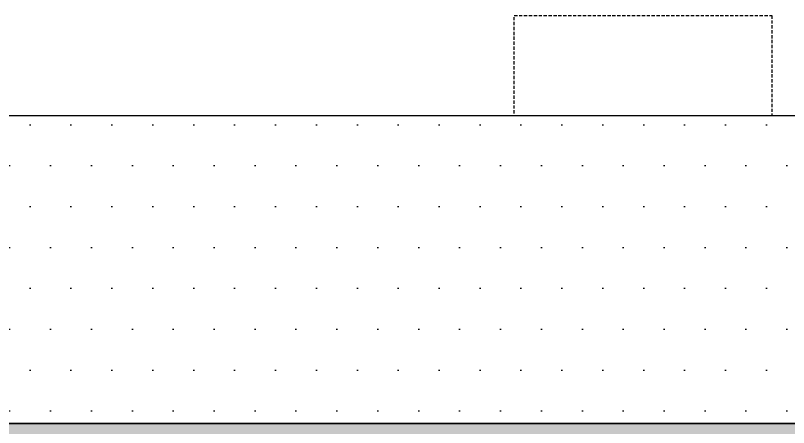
# Model space of a CAD drawing. Header units: millimetres. Extents: x 2519235 to 7246330, y 25937 to 201821.
# Drawn here: x 2731835 to 2732585, y 105513 to 105913 of the extents above; entities that cross this region are included whole.
import ezdxf

# ---------------------------------------------------------------- set-up
doc = ezdxf.new("R2010")
doc.units = ezdxf.units.MM
doc.set_wipeout_variables(frame=1)
for name, pattern in [('DXK_LINE_DOT2', [3.9198, 1.9599, -1.9599]), ('HIDDEN2', [4.7625, 3.175, -1.5875]), ('Xref-PLAN-106.940$0$HIDDEN2', [4.7625, 3.175, -1.5875])]:
    doc.linetypes.add(name, pattern=pattern)
for name, color, linetype in [('000 - EXISTING_CANOPY_MAIN_COLOR_1', 7, 'Continuous'), ('010 - ASPG_FLASHING_HATCH_', 7, 'Continuous'), ('010 - ASPG_FLASHING_MAIN_COLOR_2', 7, 'Continuous'), ('010 - ASPG_FLASHING_MAIN_COLOR_4', 7, 'Continuous'), ('010 - ASPG_FLASHING_WIPEOUT_', 7, 'Continuous'), ('_BOLT-M10', 7, 'Continuous'), ('_C-SC', 7, 'Continuous'), ('_Hatch', 7, 'Continuous'), ('_LOUVER-SB', 7, 'Continuous'), ('_RCW03', 7, 'Continuous'), ('Xref-PLAN-106.940$0$_Col-BOTTOM', 7, 'Xref-PLAN-106.940$0$HIDDEN2'), ('Xref-PLAN-106.940$0$_PP-Dim', 7, 'Continuous')]:
    doc.layers.add(name, color=color, linetype=linetype)

# ---------------------------------------------------------------- blocks, each defined once
blk = doc.blocks.new('Xref-PLAN-106.940$0$_C400-250')
at = {"color": 7}
blk.add_lwpolyline([(125, 0), (125, -400), (-125, -400), (-125, 0)], close=True, dxfattribs=at)
at = {"layer": 'Defpoints', "color": 7}
for p, q in [((0, -144.1), (0, -255.9)), ((-55.9, -200), (55.9, -200))]:
    blk.add_line(p, q, dxfattribs=at)
blk = doc.blocks.new('Xref-PLAN-106.940')
at = {"layer": 'Xref-PLAN-106.940$0$_PP-Dim', "color": 7}
for p, q in [((130644.18, 10358.4), (136394.18, 10358.4)), ((130644.18, 10058.4), (136394.18, 10058.4))]:
    blk.add_line(p, q, dxfattribs=at)
at = {"layer": 'Xref-PLAN-106.940$0$_Col-BOTTOM', "color": 7}
blk.add_blockref('Xref-PLAN-106.940$0$_C400-250', (133519.18, 10458.4), dxfattribs=at)
blk = doc.blocks.new('_C-SC')
at = {"layer": '_Hatch'}
h = blk.add_hatch(dxfattribs=at)
h.set_pattern_fill('STEEL', scale=1.5)
h.set_pattern_definition([(45, (-1941.0177, -2436.031), (-3.367596, 3.367596), []), (45, (-1941.0177, -2433.6497), (-3.367596, 3.367596), [])])
h.paths.add_polyline_path([(3, 67), (3, 3, 0.414214), (13, -7), (50, -7), (50, -15), (-50, -15), (-50, -7), (-13, -7, 0.414214), (-3, 3), (-3, 67, 0.414214), (-13, 77), (-50, 77), (-50, 85), (50, 85), (50, 77), (13, 77, 0.414214)])
at = {"color": 7, "linetype": 'Continuous'}
for p, q in [((70, 135), (-70, 135)), ((-70, 135), (-70, -25)), ((70, 135), (70, -25))]:
    blk.add_line(p, q, dxfattribs=at)
at = {"color": 7, "linetype": 'DXK_LINE_DOT2'}
for p, q in [((-70, 135), (-70, -25)), ((70, 135), (-70, 135)), ((70, -25), (70, 135))]:
    blk.add_line(p, q, dxfattribs=at)
at = {"color": 7, "linetype": 'HIDDEN2'}
for p, q in [((-70, -25), (-70, -65)), ((70, -65), (70, -25)), ((-70, -30.08), (-70, -65)), ((70, -30.08), (70, -65)), ((-70, -65), (70, -65)), ((-70, -65), (70, -65))]:
    blk.add_line(p, q, dxfattribs=at)
at = {"color": 7}
blk.add_lwpolyline([(-50, 85), (50, 85), (50, 77), (13, 77, 0.414214), (3, 67), (3, 3, 0.414214), (13, -7), (50, -7), (50, -15), (-50, -15), (-50, -7), (-13, -7, 0.414214), (-3, 3), (-3, 67, 0.414214), (-13, 77), (-50, 77)], format="xyb", close=True, dxfattribs=at)
for points in [[(63, 60), (3, 60), (3, 10), (63, 10)], [(63, 60), (8, 60), (8, 10), (63, 10)]]:
    blk.add_lwpolyline(points, close=True, dxfattribs=at)
at = {"layer": '_BOLT-M10', "color": 7}
for p, q in [((0, 128.05), (0, 101.95)), ((-11.69, 115), (11.69, 115)), ((3, 42), (-3, 42)), ((8, 42), (3, 42)), ((16, 35), (-10, 35)), ((3, 28), (-3, 28)), ((8, 28), (3, 28))]:
    blk.add_line(p, q, dxfattribs=at)
blk.add_lwpolyline([(-8, 110.38), (0, 105.76), (8, 110.38), (8, 119.62), (0, 124.24), (-8, 119.62)], close=True, dxfattribs=at)
for radius in [10, 6.93]:
    blk.add_circle((0, 115), radius, dxfattribs=at)
at = {"layer": 'Defpoints', "color": 7}
for p, q in [((6.35, -6.35), (-6.35, 6.35)), ((-6.35, -6.35), (6.35, 6.35))]:
    blk.add_line(p, q, dxfattribs=at)
at = {"layer": 'Defpoints', "color": 7, "linetype": 'HIDDEN2'}
for p, q in [((0, -58.05), (0, -31.95)), ((-11.69, -45), (11.69, -45))]:
    blk.add_line(p, q, dxfattribs=at)
blk.add_lwpolyline([(-8, -40.38), (0, -35.76), (8, -40.38), (8, -49.62), (0, -54.24), (-8, -49.62)], close=True, dxfattribs=at)
for radius in [10, 6.93]:
    blk.add_circle((0, -45), radius, dxfattribs=at)
blk = doc.blocks.new('*U416')
at = {"color": 7}
for p, q in [((5400, -25), (-250, -25)), ((-250, -30.08), (5400, -30.08)), ((-250, -35.39), (5400, -35.39)), ((-250, -134.54), (5400, -134.54)), ((-250, -139.62), (5400, -139.62)), ((-250, -144.93), (5400, -144.93))]:
    blk.add_line(p, q, dxfattribs=at)
blk = doc.blocks.new('A$C53fc0519')
at = {"layer": '000 - EXISTING_CANOPY_MAIN_COLOR_1', "color": 7}
blk.add_line((15950.24, -13147.86), (16000.24, -13147.86), dxfattribs=at)
blk = doc.blocks.new('A$C6d15e31b')
at = {"layer": '_RCW03', "color": 7}
blk.add_lwpolyline([(-4975.16, -12900), (774.84, -12900), (774.84, -13200), (-4975.16, -13200)], close=True, dxfattribs=at)
at = {"color": 7}
blk.add_blockref('Xref-PLAN-106.940', (-135619.34, -23258.4), dxfattribs=at)
at = {"layer": '000 - EXISTING_CANOPY_MAIN_COLOR_1', "color": 7}
blk.add_blockref('A$C53fc0519', (-18300, -52.14), dxfattribs=at)
at = {"layer": '_C-SC', "color": 7, "xscale": -1}
blk.add_blockref('_C-SC', (-2100.16, -13050), dxfattribs=at)
at = {"layer": '_LOUVER-SB', "color": 7}
blk.add_blockref('*U416', (-4675.16, -13050), dxfattribs=at)
blk = doc.blocks.new('*U2908')
at = {"color": 7}
blk.add_wipeout([(0, -52), (3000, -52), (3000, -351), (0, -351)], dxfattribs=at).dxf.layer = '010 - ASPG_FLASHING_WIPEOUT_'
at = {"layer": '010 - ASPG_FLASHING_HATCH_'}
h = blk.add_hatch(dxfattribs=at)
h.set_pattern_fill('DOTS', scale=0.5)
h.set_pattern_definition([(0, (0, 0), (19.84375, 39.6875), [0, -39.6875])])
h.paths.add_polyline_path([(0, -52), (3000, -52), (3000, -351), (0, -351)])
at = {"layer": '010 - ASPG_FLASHING_MAIN_COLOR_2', "color": 7}
blk.add_lwpolyline([(0, -52), (3000, -52), (3000, -351), (0, -351)], close=True, dxfattribs=at)
at = {"color": 7}
blk.add_wipeout([(0, 69.3), (3000, 69.3), (3000, -52), (0, -52)], dxfattribs=at).dxf.layer = '010 - ASPG_FLASHING_WIPEOUT_'
at = {"layer": '010 - ASPG_FLASHING_HATCH_'}
h = blk.add_hatch(dxfattribs=at)
h.set_pattern_fill('DOTS', scale=0.1)
h.set_pattern_definition([(0, (0, 0), (3.96875, 7.9375), [0, -7.9375])])
h.paths.add_polyline_path([(0, 69.3), (3000, 69.3), (3000, -52), (0, -52)])
at = {"layer": '010 - ASPG_FLASHING_MAIN_COLOR_4', "color": 7}
blk.add_lwpolyline([(0, 69.3), (3000, 69.3), (3000, -52), (0, -52)], close=True, dxfattribs=at)
blk = doc.blocks.new('W-1-PP17-ENT1_REV03_20260621-000232_LOPF_FLASHING')
at = {"color": 7, "rotation": 180}
blk.add_blockref('*U2908', (-599, -13248), dxfattribs=at)

msp = doc.modelspace()

# ---------------------------------------------------------------- block references
at = {"color": 7}
msp.add_blockref('A$C6d15e31b', (2734544.161, 118712.942), dxfattribs=at)

# ---------------------------------------------------------------- next in the draw order: block references
msp.add_blockref('W-1-PP17-ENT1_REV03_20260621-000232_LOPF_FLASHING', (2734544.161, 118712.942), dxfattribs=at)

doc.saveas('drawing.dxf')
